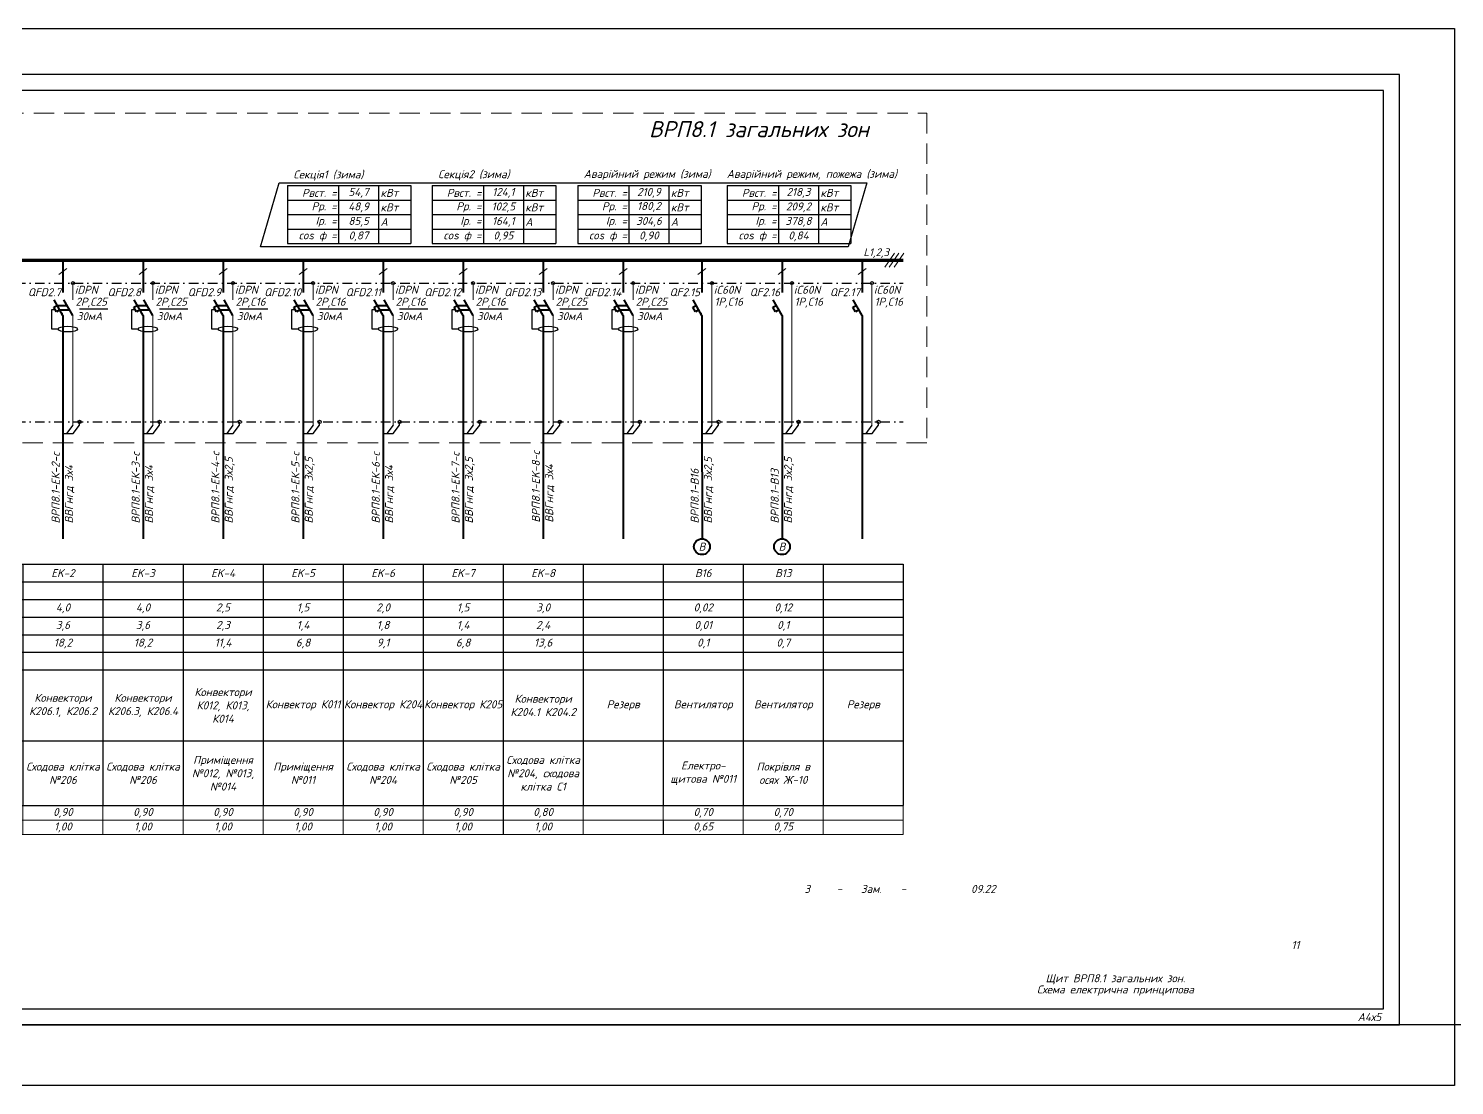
# Model space of a CAD drawing. Header units: millimetres. Extents: x -122434 to 1506205, y -201405 to 386015.
# Drawn here: x 891206 to 935748, y 152711 to 185736 of the extents above; entities that cross this region are included whole.
import ezdxf
from ezdxf.enums import TextEntityAlignment as Align

# ---------------------------------------------------------------- set-up
doc = ezdxf.new("R2010")
doc.units = ezdxf.units.MM
doc.linetypes.add('DASHDOTX2', pattern=[2, 1, -0.5, 0, -0.5])
doc.linetypes.add('DASHED', pattern=[9.525, 6.35, -3.175])
doc.layers.get('Defpoints').update_dxf_attribs({"color": 4})
doc.layers.add('E_Зміни', color=7, linetype='Continuous')
doc.layers.add('Схема', color=7, linetype='Continuous')
doc.layers.add('Рамка внешняя', color=4, linetype='Continuous', lineweight=30, plot=False)
doc.styles.add('GOST 2.304', font='isocpeui.ttf')
doc.styles.add('ICO', font='isocpeui.ttf')
doc.styles.add('ГОСТ 2.304', font='isocpeui.ttf')

# ---------------------------------------------------------------- blocks, each defined once
blk = doc.blocks.new('*T76')
at = {"color": 0, "lineweight": -2, "transparency": 16777216}
for p, q in [((0, 0), (4000, 0)), ((0, 0), (0, -7540)), ((19000, 0), (19000, -3300)), ((24000, 0), (24000, -1650)), ((26500, 0), (26500, -7540)), ((29000, 0), (29000, -7540)), ((31500, 0), (31500, -7540)), ((34000, 0), (34000, -1100)), ((36500, 0), (36500, -1100)), ((39000, 0), (39000, -1100)), ((46500, 0), (46500, -1650)), ((49000, 0), (49000, -7540)), ((51500, 0), (51500, -7540)), ((54000, 0), (54000, -7540)), ((56500, 0), (56500, -1100)), ((59000, 0), (59000, -7540)), ((61500, 0), (61500, -7540)), ((64000, 0), (64000, -7540)), ((66500, 0), (66500, -7540)), ((69000, 0), (69000, -7540)), ((71500, 0), (71500, -7540)), ((81500, 0), (81500, -7540)), ((84000, 0), (84000, -3300)), ((86500, 0), (86500, -7540)), ((0, -550), (74000, -550)), ((4000, -550), (4000, -2200)), ((6500, -550), (6500, -1100)), ((14000, -550), (14000, -1650)), ((21500, -550), (21500, -1650)), ((41500, -550), (41500, -1650)), ((74000, -550), (74000, -7540)), ((76500, -550), (86500, -550)), ((79000, -550), (79000, -2200)), ((0, -1100), (11500, -1100)), ((14000, -1100), (16500, -1100)), ((16500, -1100), (16500, -1650)), ((19000, -1100), (21500, -1100)), ((24000, -1100), (31500, -1100)), ((41500, -1100), (64000, -1100)), ((66500, -1100), (69000, -1100)), ((71500, -1100), (74000, -1100)), ((76500, -1100), (79000, -1100)), ((76500, -1100), (76500, -2200)), ((0, -1650), (31500, -1650)), ((39000, -1650), (86500, -1650)), ((56500, -1650), (56500, -7540)), ((0, -2200), (6500, -2200)), ((6500, -2200), (6500, -3300)), ((16500, -2200), (19000, -2200)), ((24000, -2200), (31500, -2200)), ((44000, -2200), (46500, -2200)), ((46500, -2200), (46500, -3300)), ((51500, -2200), (76500, -2200)), ((79000, -2200), (86500, -2200)), ((0, -2750), (6500, -2750)), ((16500, -2750), (19000, -2750)), ((44000, -2750), (46500, -2750)), ((79000, -2750), (79000, -7540)), ((0, -3300), (11500, -3300)), ((4000, -3300), (4000, -7540)), ((24000, -3300), (31500, -3300)), ((39000, -3300), (74000, -3300)), ((41500, -3300), (41500, -7540)), ((76500, -3300), (86500, -3300)), ((0, -5515), (11500, -5515)), ((6500, -5515), (6500, -7540)), ((9000, -5515), (9000, -7540)), ((11500, -5515), (11500, -7540)), ((14000, -5515), (14000, -7540)), ((16500, -5515), (19000, -5515)), ((16500, -5515), (16500, -7540)), ((19000, -5515), (19000, -7540)), ((21500, -5515), (21500, -7540)), ((24000, -5515), (31500, -5515)), ((24000, -5515), (24000, -7540)), ((39000, -5515), (74000, -5515)), ((44000, -5515), (44000, -7540)), ((46500, -5515), (46500, -7540)), ((76500, -5515), (86500, -5515)), ((84000, -5515), (84000, -7540)), ((0, -7540), (31500, -7540)), ((39000, -7540), (74000, -7540)), ((76500, -7540), (86500, -7540))]:
    blk.add_line(p, q, dxfattribs=at)
at = {"color": 0, "linetype": 'ByBlock', "lineweight": -2, "transparency": 16777216}
for p, q in [((4000, 0), (86500, 0)), ((4000, 0), (4000, -550)), ((6500, 0), (6500, -550)), ((9000, 0), (9000, -5515)), ((11500, 0), (11500, -5515)), ((14000, 0), (14000, -550)), ((16500, 0), (16500, -1100)), ((21500, 0), (21500, -550)), ((41500, 0), (41500, -550)), ((44000, 0), (44000, -5515)), ((74000, 0), (74000, -550)), ((76500, 0), (76500, -1100)), ((79000, 0), (79000, -550)), ((74000, -550), (76500, -550)), ((6500, -1100), (6500, -2200)), ((11500, -1100), (14000, -1100)), ((16500, -1100), (19000, -1100)), ((21500, -1100), (24000, -1100)), ((31500, -1100), (41500, -1100)), ((34000, -1100), (34000, -7540)), ((36500, -1100), (36500, -7540)), ((39000, -1100), (39000, -7540)), ((56500, -1100), (56500, -1650)), ((64000, -1100), (66500, -1100)), ((69000, -1100), (71500, -1100)), ((74000, -1100), (76500, -1100)), ((79000, -1100), (86500, -1100)), ((14000, -1650), (14000, -5515)), ((16500, -1650), (16500, -5515)), ((21500, -1650), (21500, -5515)), ((24000, -1650), (24000, -5515)), ((31500, -1650), (39000, -1650)), ((41500, -1650), (41500, -3300)), ((46500, -1650), (46500, -2200)), ((4000, -2200), (4000, -3300)), ((6500, -2200), (16500, -2200)), ((19000, -2200), (24000, -2200)), ((31500, -2200), (44000, -2200)), ((46500, -2200), (51500, -2200)), ((76500, -2200), (79000, -2200)), ((76500, -2200), (76500, -7540)), ((79000, -2200), (79000, -2750)), ((6500, -2750), (16500, -2750)), ((19000, -2750), (44000, -2750)), ((46500, -2750), (86500, -2750)), ((6500, -3300), (6500, -5515)), ((11500, -3300), (24000, -3300)), ((19000, -3300), (19000, -5515)), ((31500, -3300), (39000, -3300)), ((46500, -3300), (46500, -5515)), ((74000, -3300), (76500, -3300)), ((84000, -3300), (84000, -5515)), ((11500, -5515), (16500, -5515)), ((19000, -5515), (24000, -5515)), ((31500, -5515), (39000, -5515)), ((74000, -5515), (76500, -5515)), ((31500, -7540), (39000, -7540)), ((56500, -7540), (56500, -8447)), ((74000, -7540), (76500, -7540)), ((74000, -7540), (74000, -8447)), ((79000, -7994), (79000, -8447))]:
    blk.add_line(p, q, dxfattribs=at)
at = {"layer": 'Defpoints', "color": 8, "linetype": 'ByBlock', "lineweight": 0, "transparency": 16777216}
for p, q in [((0, -7540), (0, -8447)), ((4000, -7540), (4000, -8447)), ((6500, -7540), (6500, -8447)), ((9000, -7540), (9000, -8447)), ((11500, -7540), (11500, -8447)), ((14000, -7540), (14000, -8447)), ((16500, -7540), (16500, -8447)), ((19000, -7540), (19000, -8447)), ((21500, -7540), (21500, -8447)), ((24000, -7540), (24000, -8447)), ((26500, -7540), (26500, -8447)), ((29000, -7540), (29000, -8447)), ((31500, -7540), (31500, -8447)), ((34000, -7540), (34000, -8447)), ((36500, -7540), (36500, -8447)), ((39000, -7540), (39000, -8447)), ((41500, -7540), (41500, -8447)), ((44000, -7540), (44000, -8447)), ((46500, -7540), (46500, -8447)), ((49000, -7540), (49000, -8447)), ((51500, -7540), (51500, -8447)), ((54000, -7540), (54000, -8447)), ((59000, -7540), (59000, -8447)), ((61500, -7540), (61500, -8447)), ((64000, -7540), (64000, -8447)), ((66500, -7540), (66500, -8447)), ((69000, -7540), (69000, -8447)), ((71500, -7540), (71500, -8447)), ((76500, -7540), (76500, -8447)), ((79000, -7540), (79000, -7994)), ((81500, -7540), (81500, -8447)), ((84000, -7540), (84000, -8447)), ((86500, -7540), (86500, -8447)), ((0, -7994), (86500, -7994)), ((0, -8447), (86500, -8447))]:
    blk.add_line(p, q, dxfattribs=at)
at = {"color": 0, "transparency": 16777216, "char_height": 250, "attachment_point": 5}
for s, insert, width, style in [('Номер по плану', (2000, -275), 3880, 'ГОСТ 2.304'), ('ЩО4', (5250, -275), 2380, 'ГОСТ 2.304'), ('ЩО3', (7750, -275), 2380, 'ГОСТ 2.304'), ('ЩКО2', (10250, -275), 2380, 'ГОСТ 2.304'), ('ЕСК-1', (12750, -275), 2380, 'ГОСТ 2.304'), ('ЕСК-2', (15250, -275), 2380, 'ГОСТ 2.304'), ('ЩЗО2', (17750, -275), 2380, 'ГОСТ 2.304'), ('ЕСК-1о', (20250, -275), 2380, 'ГОСТ 2.304'), ('ЕСК-2о', (22750, -275), 2380, 'ГОСТ 2.304'), ('Б1', (25250, -275), 2380, 'ГОСТ 2.304'), ('Б2', (27750, -275), 2380, 'ГОСТ 2.304'), ('Б3', (30250, -275), 2380, 'ГОСТ 2.304'), ('{\\C256;ВРП8.1-1р}', (32750, -275), 2380, 'ГОСТ 2.304'), ('{\\C256;ВРП8.1-2р}', (35250, -275), 2380, 'ГОСТ 2.304'), ('{\\C256;ВРП8.1-3р}', (37750, -275), 2380, 'ГОСТ 2.304'), ('ЩЗО3', (45250, -275), 2380, 'ГОСТ 2.304'), ('Т179.1', (47750, -275), 2380, 'ГОСТ 2.304'), ('Т179.2', (50250, -275), 2380, 'ГОСТ 2.304'), ('Т009 ', (52750, -275), 2380, 'ГОСТ 2.304'), ('EK-1', (57750, -275), 2380, 'ГОСТ 2.304'), ('EK-2', (60250, -275), 2380, 'ГОСТ 2.304'), ('EK-3', (62750, -275), 2380, 'ГОСТ 2.304'), ('EK-4', (65250, -275), 2380, 'ГОСТ 2.304'), ('EK-5', (67750, -275), 2380, 'ГОСТ 2.304'), ('EK-6', (70250, -275), 2380, 'ГОСТ 2.304'), ('EK-7', (72750, -275), 2380, 'ГОСТ 2.304'), ('EK-8', (75250, -275), 2380, 'ГОСТ 2.304'), ('В16', (80250, -275), 2380, 'ГОСТ 2.304'), ('В13', (82750, -275), 2380, 'ГОСТ 2.304'), ('Тип', (2000, -825), 3880, 'ГОСТ 2.304'), ('Рвст., кВт', (2000, -1375), 3880, 'ГОСТ 2.304'), ('8.2', (5250, -1375), 2380, 'ГОСТ 2.304'), ('7,0', (7750, -1375), 2380, 'ГОСТ 2.304'), ('9,5', (10250, -1375), 2380, 'ГОСТ 2.304'), ('7,5', (12750, -1375), 2380, 'ГОСТ 2.304'), ('7,5', (15250, -1375), 2380, 'ГОСТ 2.304'), ('5,0', (17750, -1375), 2380, 'ГОСТ 2.304'), ('0,5', (20250, -1375), 2380, 'ГОСТ 2.304'), ('0,5', (22750, -1375), 2380, 'ГОСТ 2.304'), ('2,0', (25250, -1375), 2380, 'ГОСТ 2.304'), ('2,0', (27750, -1375), 2380, 'ГОСТ 2.304'), ('2,0', (30250, -1375), 2380, 'ГОСТ 2.304'), ('1,0', (32750, -1375), 2380, 'ГОСТ 2.304'), ('1,0', (35250, -1375), 2380, 'ГОСТ 2.304'), ('1,0', (37750, -1375), 2380, 'ГОСТ 2.304'), ('60', (45250, -1375), 2380, 'GOST 2.304'), ('12', (47750, -1375), 2380, 'ГОСТ 2.304'), ('15,5', (50250, -1375), 2380, 'ГОСТ 2.304'), ('15,5', (52750, -1375), 2380, 'ГОСТ 2.304'), ('2,5', (57750, -1375), 2380, 'ГОСТ 2.304'), ('4,0', (60250, -1375), 2380, 'ГОСТ 2.304'), ('4,0', (62750, -1375), 2380, 'ГОСТ 2.304'), ('2,5', (65250, -1375), 2380, 'ГОСТ 2.304'), ('1,5', (67750, -1375), 2380, 'ГОСТ 2.304'), ('2,0', (70250, -1375), 2380, 'ГОСТ 2.304'), ('1,5', (72750, -1375), 2380, 'ГОСТ 2.304'), ('3,0', (75250, -1375), 2380, 'ГОСТ 2.304'), ('0,02', (80250, -1375), 2380, 'ГОСТ 2.304'), ('0,12', (82750, -1375), 2380, 'ГОСТ 2.304'), ('Рр., кВт', (2000, -1925), 3880, 'ГОСТ 2.304'), ('8,2', (5250, -1925), 2380, 'ГОСТ 2.304'), ('5,6', (7750, -1925), 2380, 'ГОСТ 2.304'), ('9,5', (10250, -1925), 2380, 'ГОСТ 2.304'), ('7,5', (12750, -1925), 2380, 'ГОСТ 2.304'), ('7,5', (15250, -1925), 2380, 'ГОСТ 2.304'), ('5,0', (17750, -1925), 2380, 'ГОСТ 2.304'), ('0,0', (20250, -1925), 2380, 'ГОСТ 2.304'), ('0,0', (22750, -1925), 2380, 'ГОСТ 2.304'), ('1,8', (25250, -1925), 2380, 'ГОСТ 2.304'), ('1,8', (27750, -1925), 2380, 'ГОСТ 2.304'), ('1,8', (30250, -1925), 2380, 'ГОСТ 2.304'), ('0,7', (32750, -1925), 2380, 'ГОСТ 2.304'), ('0,7', (35250, -1925), 2380, 'ГОСТ 2.304'), ('0,7', (37750, -1925), 2380, 'ГОСТ 2.304'), ('60,0', (45250, -1925), 2380, 'ГОСТ 2.304'), ('12,0', (47750, -1925), 2380, 'ГОСТ 2.304'), ('15,5', (50250, -1925), 2380, 'ГОСТ 2.304'), ('15,5', (52750, -1925), 2380, 'ГОСТ 2.304'), ('2,3', (57750, -1925), 2380, 'ГОСТ 2.304'), ('3,6', (60250, -1925), 2380, 'ГОСТ 2.304'), ('3,6', (62750, -1925), 2380, 'ГОСТ 2.304'), ('2,3', (65250, -1925), 2380, 'ГОСТ 2.304'), ('1,4', (67750, -1925), 2380, 'ГОСТ 2.304'), ('1,8', (70250, -1925), 2380, 'ГОСТ 2.304'), ('1,4', (72750, -1925), 2380, 'ГОСТ 2.304'), ('2,4', (75250, -1925), 2380, 'GOST 2.304'), ('0,01', (80250, -1925), 2380, 'ГОСТ 2.304'), ('0,1', (82750, -1925), 2380, 'ГОСТ 2.304'), ('Іном.', (2000, -2475), 3880, 'ГОСТ 2.304'), ('13,6', (5250, -2475), 2380, 'ГОСТ 2.304'), ('11,8', (7750, -2475), 2380, 'ГОСТ 2.304'), ('14,7', (10250, -2475), 2380, 'ГОСТ 2.304'), ('17,0', (12750, -2475), 2380, 'ГОСТ 2.304'), ('17,0', (15250, -2475), 2380, 'ГОСТ 2.304'), ('8,5', (17750, -2475), 2380, 'ГОСТ 2.304'), ('2,5', (20250, -2475), 2380, 'ГОСТ 2.304'), ('2,5', (22750, -2475), 2380, 'ГОСТ 2.304'), ('9,1', (25250, -2475), 2380, 'ГОСТ 2.304'), ('9,1', (27750, -2475), 2380, 'ГОСТ 2.304'), ('9,1', (30250, -2475), 2380, 'ГОСТ 2.304'), ('6,1', (32750, -2475), 2380, 'ГОСТ 2.304'), ('6,1', (35250, -2475), 2380, 'ГОСТ 2.304'), ('6,1', (37750, -2475), 2380, 'ГОСТ 2.304'), ('99,2', (45250, -2475), 2380, 'ГОСТ 2.304'), ('19,0', (47750, -2475), 2380, 'ГОСТ 2.304'), ('24,6', (50250, -2475), 2380, 'ГОСТ 2.304'), ('24,6', (52750, -2475), 2380, 'ГОСТ 2.304'), ('11,4', (57750, -2475), 2380, 'ГОСТ 2.304'), ('18,2', (60250, -2475), 2380, 'ГОСТ 2.304'), ('18,2', (62750, -2475), 2380, 'ГОСТ 2.304'), ('11,4', (65250, -2475), 2380, 'ГОСТ 2.304'), ('6,8', (67750, -2475), 2380, 'ГОСТ 2.304'), ('9,1', (70250, -2475), 2380, 'ГОСТ 2.304'), ('6,8', (72750, -2475), 2380, 'ГОСТ 2.304'), ('13,6', (75250, -2475), 2380, 'ГОСТ 2.304'), ('0,1', (80250, -2475), 2380, 'ГОСТ 2.304'), ('0,7', (82750, -2475), 2380, 'ГОСТ 2.304'), ('Іп', (2000, -3025), 3880, 'ГОСТ 2.304'), ('Щит кабельного обігріву водостічних лотків', (10250, -4408), 2380, 'ГОСТ 2.304'), ('Системи зовнішнього декоративно- го освітлення (перспектива)', (45250, -4408), 2380, 'ГОСТ 2.304'), ('Щит освітлення (стадіон)', (5250, -4408), 2380, 'ГОСТ 2.304'), ('Щит зовнішнього освітлення ', (17750, -4408), 2380, 'ГОСТ 2.304'), ('Ремонтне освітлення ескалатора 1', (20250, -4408), 2380, 'ГОСТ 2.304'), ('Ремонтне освітлення ескалатора 2', (22750, -4408), 2380, 'ГОСТ 2.304'), ('Конвектори К012, К013, К014', (65250, -4408), 2380, 'ГОСТ 2.304'), ('{\\T0.95;\\C7;Найменування обладнання за планом}', (2000, -4408), 3880, 'ГОСТ 2.304'), ('Щит освітлення', (7750, -4408), 2380, 'ГОСТ 2.304'), ('Ескалатор 1', (12750, -4408), 2380, 'ГОСТ 2.304'), ('Ескалатор 2', (15250, -4408), 2380, 'ГОСТ 2.304'), ('Бойлер', (25250, -4408), 2380, 'ГОСТ 2.304'), ('Бойлер', (27750, -4408), 2380, 'ГОСТ 2.304'), ('Бойлер', (30250, -4408), 2380, 'ГОСТ 2.304'), ('{\\T0.85;\\C7;Банкомат}', (32750, -4408), 2380, 'ГОСТ 2.304'), ('{\\T0.85;\\C7;Банкомат}', (35250, -4408), 2380, 'ГОСТ 2.304'), ('{\\T0.85;\\C7;Банкомат}', (37750, -4408), 2380, 'ГОСТ 2.304'), ('Резерв', (40250, -4408), 2380, 'ГОСТ 2.304'), ('Теплова завіса Т179.1', (47750, -4408), 2380, 'ГОСТ 2.304'), ('Теплова завіса Т179.2', (50250, -4408), 2380, 'ГОСТ 2.304'), ('Теплова завіса Т009', (52750, -4408), 2380, 'ГОСТ 2.304'), ('Резерв', (55250, -4408), 2380, 'ГОСТ 2.304'), ('Конвектори К165, К187', (57750, -4408), 2380, 'ГОСТ 2.304'), ('Конвектори К206.1, К206.2', (60250, -4408), 2380, 'ГОСТ 2.304'), ('Конвектори К206.3, К206.4', (62750, -4408), 2380, 'ГОСТ 2.304'), ('Конвектор К011', (67750, -4408), 2380, 'ГОСТ 2.304'), ('Конвектор К204', (70250, -4408), 2380, 'ГОСТ 2.304'), ('Конвектор К205', (72750, -4408), 2380, 'ГОСТ 2.304'), ('{\\C256;Конвектори К204.1 К204.2}', (75250, -4408), 2380, 'ГОСТ 2.304'), ('Резерв', (77750, -4408), 2380, 'ГОСТ 2.304'), ('Вентилятор', (80250, -4408), 2380, 'ГОСТ 2.304'), ('Вентилятор', (82750, -4408), 2380, 'ГОСТ 2.304'), ('Резерв', (85250, -4408), 2380, 'ГОСТ 2.304'), ('Приміщення №302', (5250, -6528), 2380, 'ГОСТ 2.304'), ('Електро- щитова №011', (7750, -6528), 2380, 'ГОСТ 2.304'), ('Електро- щитова №011', (10250, -6528), 2380, 'ГОСТ 2.304'), ('Приміщення №177', (12750, -6528), 2380, 'ГОСТ 2.304'), ('Приміщення №177', (15250, -6528), 2380, 'ГОСТ 2.304'), ('Приміщення №177', (17750, -6528), 2380, 'ГОСТ 2.304'), ('Приміщення №177', (20250, -6528), 2380, 'ГОСТ 2.304'), ('Приміщення №177', (22750, -6528), 2380, 'ГОСТ 2.304'), ('Приміщення №012', (25250, -6528), 2380, 'ГОСТ 2.304'), ('Приміщення №166', (27750, -6528), 2380, 'ГОСТ 2.304'), ('Приміщення №168', (30250, -6528), 2380, 'ГОСТ 2.304'), ('Електро- щитова №011', (45250, -6528), 2380, 'ГОСТ 2.304'), ('Приміщення №179', (47750, -6528), 2380, 'ГОСТ 2.304'), ('Приміщення №179', (50250, -6528), 2380, 'ГОСТ 2.304'), ('Приміщення №009', (52750, -6528), 2380, 'ГОСТ 2.304'), ('Приміщення №165, №187', (57750, -6528), 2380, 'ГОСТ 2.304'), ('Сходова клітка №206', (60250, -6528), 2380, 'ГОСТ 2.304'), ('Сходова клітка №206', (62750, -6528), 2380, 'ГОСТ 2.304'), ('Приміщення №012, №013, №014', (65250, -6528), 2380, 'ГОСТ 2.304'), ('Приміщення №011', (67750, -6528), 2380, 'ГОСТ 2.304'), ('Сходова клітка №204', (70250, -6528), 2380, 'ГОСТ 2.304'), ('Сходова клітка №205', (72750, -6528), 2380, 'ГОСТ 2.304'), ('Сходова клітка №204, сходова клітка С1', (75250, -6528), 2380, 'ГОСТ 2.304'), ('Електро- щитова №011', (80250, -6528), 2380, 'ГОСТ 2.304'), ('Покрівля в осях Ж-10', (82750, -6528), 2380, 'ГОСТ 2.304'), ('{\\T0.95;\\C7;Місце встановлення}', (2000, -6528), 3880, 'ГОСТ 2.304')]:
    blk.add_mtext(s, dxfattribs=dict(at, insert=insert, width=width, style=style))
at = {"color": 7, "true_color": 0xffffff, "transparency": 16777216, "char_height": 250, "attachment_point": 5}
for s, insert, width, style in [('Кп', (2000, -7767), 3880, 'ГОСТ 2.304'), ('1', (5250, -7767), 2380, 'GOST 2.304'), ('0,80', (7750, -7767), 2380, 'ГОСТ 2.304'), ('1,00', (10250, -7767), 2380, 'ГОСТ 2.304'), ('1,00', (12750, -7767), 2380, 'ГОСТ 2.304'), ('1,00', (15250, -7767), 2380, 'ГОСТ 2.304'), ('1,00', (17750, -7767), 2380, 'ГОСТ 2.304'), ('0,00', (20250, -7767), 2380, 'ГОСТ 2.304'), ('0,00', (22750, -7767), 2380, 'ГОСТ 2.304'), ('0,90', (25250, -7767), 2380, 'ГОСТ 2.304'), ('0,90', (27750, -7767), 2380, 'ГОСТ 2.304'), ('0,90', (30250, -7767), 2380, 'ГОСТ 2.304'), ('0,65', (32750, -7767), 2380, 'ГОСТ 2.304'), ('0,65', (35250, -7767), 2380, 'ГОСТ 2.304'), ('0,65', (37750, -7767), 2380, 'ГОСТ 2.304'), ('1', (45250, -7767), 2380, 'GOST 2.304'), ('1,00', (47750, -7767), 2380, 'ГОСТ 2.304'), ('1,00', (50250, -7767), 2380, 'ГОСТ 2.304'), ('1,00', (52750, -7767), 2380, 'ГОСТ 2.304'), ('0,00', (55250, -7767), 2380, 'ГОСТ 2.304'), ('0,90', (57750, -7767), 2380, 'ГОСТ 2.304'), ('0,90', (60250, -7767), 2380, 'ГОСТ 2.304'), ('0,90', (62750, -7767), 2380, 'ГОСТ 2.304'), ('0,90', (65250, -7767), 2380, 'ГОСТ 2.304'), ('0,90', (67750, -7767), 2380, 'ГОСТ 2.304'), ('0,90', (70250, -7767), 2380, 'ГОСТ 2.304'), ('0,90', (72750, -7767), 2380, 'ГОСТ 2.304'), ('0,80', (75250, -7767), 2380, 'ГОСТ 2.304'), ('0,70', (80250, -7767), 2380, 'ГОСТ 2.304'), ('0,70', (82750, -7767), 2380, 'ГОСТ 2.304'), ('cos ф', (2000, -8220), 3880, 'ГОСТ 2.304'), ('0,92', (5250, -8220), 2380, 'GOST 2.304'), ('0,90', (7750, -8220), 2380, 'ГОСТ 2.304'), ('0,98', (10250, -8220), 2380, 'ГОСТ 2.304'), ('0,67', (12750, -8220), 2380, 'ГОСТ 2.304'), ('0,67', (15250, -8220), 2380, 'ГОСТ 2.304'), ('0,90', (17750, -8220), 2380, 'ГОСТ 2.304'), ('0,92', (20250, -8220), 2380, 'ГОСТ 2.304'), ('0,92', (22750, -8220), 2380, 'ГОСТ 2.304'), ('1,00', (25250, -8220), 2380, 'ГОСТ 2.304'), ('1,00', (27750, -8220), 2380, 'ГОСТ 2.304'), ('1,00', (30250, -8220), 2380, 'ГОСТ 2.304'), ('0,75', (32750, -8220), 2380, 'ГОСТ 2.304'), ('0,75', (35250, -8220), 2380, 'ГОСТ 2.304'), ('0,75', (37750, -8220), 2380, 'ГОСТ 2.304'), ('0,92', (45250, -8220), 2380, 'GOST 2.304'), ('0,96', (47750, -8220), 2380, 'ГОСТ 2.304'), ('0,96', (50250, -8220), 2380, 'ГОСТ 2.304'), ('0,96', (52750, -8220), 2380, 'ГОСТ 2.304'), ('0,00', (55250, -8220), 2380, 'ГОСТ 2.304'), ('1,00', (57750, -8220), 2380, 'ГОСТ 2.304'), ('1,00', (60250, -8220), 2380, 'ГОСТ 2.304'), ('1,00', (62750, -8220), 2380, 'ГОСТ 2.304'), ('1,00', (65250, -8220), 2380, 'ГОСТ 2.304'), ('1,00', (67750, -8220), 2380, 'ГОСТ 2.304'), ('1,00', (70250, -8220), 2380, 'ГОСТ 2.304'), ('1,00', (72750, -8220), 2380, 'ГОСТ 2.304'), ('1,00', (75250, -8220), 2380, 'ГОСТ 2.304'), ('0,65', (80250, -8220), 2380, 'ГОСТ 2.304'), ('0,75', (82750, -8220), 2380, 'ГОСТ 2.304')]:
    blk.add_mtext(s, dxfattribs=dict(at, insert=insert, width=width, style=style))
blk = doc.blocks.new('*U159')
at = {"color": 0, "lineweight": 40}
for p, q in [((0, 0), (0, -1005)), ((0, -1720), (-280, -1240)), ((311, -1720), (31, -1240)), ((-284, -1468), (-180, -1408)), ((-204, -1607), (-284, -1468)), ((-100, -1547), (-204, -1607)), ((-181, -1409), (130, -1409)), ((-100, -1547), (210, -1547))]:
    blk.add_line(p, q, dxfattribs=at)
at = {"color": 0, "lineweight": 13}
blk.add_line((-124, -441), (124, -256), dxfattribs=at)
at = {"color": 0, "lineweight": 9}
for p, q in [((311, -711), (311, -1240)), ((311, -2461), (311, -1720)), ((311, -2941), (311, -2461)), ((311, -5151), (311, -2941))]:
    blk.add_line(p, q, dxfattribs=at)
at = {"lineweight": 40}
for p, q in [((0, -1720), (0, -2226)), ((0, -2226), (0, -2941)), ((0, -2941), (0, -4529))]:
    blk.add_line(p, q, dxfattribs=at)
blk.add_line((516, -1512), (1402, -1512))
at = {"color": 0}
blk.add_lwpolyline([(-151, -2149), (-346, -2149), (-346, -1537), (-244, -1537)], dxfattribs=at)
blk.add_circle((311, -711), 46.3, dxfattribs=at)
blk.add_ellipse((153, -2149), major_axis=(-304, 0), ratio=0.29336, dxfattribs=at)
at = {"color": 0, "lineweight": 40}
blk.add_point((-37, -1659), dxfattribs=at)
at = {"style": 'ГОСТ 2.304'}
blk.add_attdef('QF', text='', height=250, dxfattribs=at).set_placement((-61, -997), align=Align.MIDDLE_RIGHT)
at = {"lineweight": 50, "style": 'ГОСТ 2.304'}
for tag, p in [('ТYPE', (369, -1046)), ('CURRENT', (391, -1419)), ('D_CURRENT', (432, -1871))]:
    blk.add_attdef(tag, p, '', height=250, dxfattribs=at)
blk = doc.blocks.new('*U161')
at = {"color": 0, "lineweight": 40}
for p, q in [((0, 0), (0, -1005)), ((0, -1720), (-280, -1240)), ((-284, -1468), (-180, -1408)), ((-204, -1607), (-284, -1468)), ((-100, -1547), (-204, -1607))]:
    blk.add_line(p, q, dxfattribs=at)
at = {"color": 0, "lineweight": 13}
blk.add_line((-124, -441), (124, -256), dxfattribs=at)
at = {"color": 0, "lineweight": 9}
for p, q in [((311, -711), (311, -1240)), ((311, -1240), (311, -1720)), ((311, -2461), (311, -1720)), ((311, -2941), (311, -2461)), ((311, -5151), (311, -2941))]:
    blk.add_line(p, q, dxfattribs=at)
at = {"lineweight": 40}
for p, q in [((0, -1720), (0, -2226)), ((0, -2226), (0, -2941)), ((0, -2941), (0, -4529))]:
    blk.add_line(p, q, dxfattribs=at)
at = {"color": 0}
blk.add_circle((311, -711), 46.3, dxfattribs=at)
at = {"color": 0, "lineweight": 40}
blk.add_point((-37, -1659), dxfattribs=at)
at = {"style": 'ГОСТ 2.304'}
blk.add_attdef('QF', text='', height=250, dxfattribs=at).set_placement((-61, -997), align=Align.MIDDLE_RIGHT)
at = {"lineweight": 50, "style": 'ГОСТ 2.304'}
for tag, p in [('ТYPE', (369, -1046)), ('CURRENT', (391, -1419))]:
    blk.add_attdef(tag, p, '', height=250, dxfattribs=at)
blk = doc.blocks.new('*T175')
at = {"color": 0, "lineweight": -2, "transparency": 16777216}
for p, q in [((0, 0), (1600, 0)), ((0, 0), (0, -1813)), ((1600, 0), (1600, -1813)), ((2850, 0), (3860, 0)), ((2850, 0), (2850, -1813)), ((3860, 0), (3860, -1813)), ((0, -453), (3860, -453)), ((0, -907), (3860, -907)), ((0, -1360), (3860, -1360)), ((0, -1813), (3860, -1813))]:
    blk.add_line(p, q, dxfattribs=at)
at = {"color": 0, "linetype": 'ByBlock', "lineweight": -2, "transparency": 16777216}
blk.add_line((1600, 0), (2850, 0), dxfattribs=at)
at = {"color": 0, "transparency": 16777216, "char_height": 250, "style": 'ГОСТ 2.304'}
for s, insert, width, attachment_point in [('Рвст. =', (1540, -227), 1480, 6), ('54,7', (2225, -227), 1130, 5), ('кВт', (2910, -227), 890, 4), ('Рр. =', (1540, -680), 1480, 6), ('48,9', (2225, -680), 1130, 5), ('кВт', (2910, -680), 890, 4), ('Ір. =', (1540, -1133), 1480, 6), ('85,5', (2225, -1133), 1130, 5), ('А', (2910, -1133), 890, 4), ('сos ф =', (1540, -1587), 1480, 6), ('0,87', (2225, -1587), 1130, 5)]:
    blk.add_mtext(s, dxfattribs=dict(at, insert=insert, width=width, attachment_point=attachment_point))
blk = doc.blocks.new('*T176')
at = {"color": 0, "lineweight": -2, "transparency": 16777216}
for p, q in [((0, 0), (1600, 0)), ((0, 0), (0, -1813)), ((1600, 0), (1600, -1813)), ((2850, 0), (3860, 0)), ((2850, 0), (2850, -1813)), ((3860, 0), (3860, -1813)), ((0, -453), (3860, -453)), ((0, -907), (3860, -907)), ((0, -1360), (3860, -1360)), ((0, -1813), (3860, -1813))]:
    blk.add_line(p, q, dxfattribs=at)
at = {"color": 0, "linetype": 'ByBlock', "lineweight": -2, "transparency": 16777216}
blk.add_line((1600, 0), (2850, 0), dxfattribs=at)
at = {"color": 0, "transparency": 16777216, "char_height": 250, "style": 'ГОСТ 2.304'}
for s, insert, width, attachment_point in [('Рвст. =', (1540, -227), 1480, 6), ('124,1', (2225, -227), 1130, 5), ('кВт', (2910, -227), 890, 4), ('Рр. =', (1540, -680), 1480, 6), ('102,5', (2225, -680), 1130, 5), ('кВт', (2910, -680), 890, 4), ('Ір. =', (1540, -1133), 1480, 6), ('164,1', (2225, -1133), 1130, 5), ('А', (2910, -1133), 890, 4), ('сos ф =', (1540, -1587), 1480, 6), ('0,95', (2225, -1587), 1130, 5)]:
    blk.add_mtext(s, dxfattribs=dict(at, insert=insert, width=width, attachment_point=attachment_point))
blk = doc.blocks.new('*T177')
at = {"color": 0, "lineweight": -2, "transparency": 16777216}
for p, q in [((0, 0), (1600, 0)), ((0, 0), (0, -1813)), ((1600, 0), (1600, -1813)), ((2850, 0), (3860, 0)), ((2850, 0), (2850, -1813)), ((3860, 0), (3860, -1813)), ((0, -453), (3860, -453)), ((0, -907), (3860, -907)), ((0, -1360), (3860, -1360)), ((0, -1813), (3860, -1813))]:
    blk.add_line(p, q, dxfattribs=at)
at = {"color": 0, "linetype": 'ByBlock', "lineweight": -2, "transparency": 16777216}
blk.add_line((1600, 0), (2850, 0), dxfattribs=at)
at = {"color": 0, "transparency": 16777216, "char_height": 250, "style": 'ГОСТ 2.304'}
for s, insert, width, attachment_point in [('Рвст. =', (1540, -227), 1480, 6), ('210,9', (2225, -227), 1130, 5), ('кВт', (2910, -227), 890, 4), ('Рр. =', (1540, -680), 1480, 6), ('180,2', (2225, -513), 1130, 2), ('кВт', (2910, -680), 890, 4), ('Ір. =', (1540, -1133), 1480, 6), ('304,6', (2225, -1133), 1130, 5), ('А', (2910, -1133), 890, 4), ('сos ф =', (1540, -1587), 1480, 6), ('0,90', (2225, -1587), 1130, 5)]:
    blk.add_mtext(s, dxfattribs=dict(at, insert=insert, width=width, attachment_point=attachment_point))
blk = doc.blocks.new('*T178')
at = {"color": 0, "lineweight": -2, "transparency": 16777216}
for p, q in [((0, 0), (1600, 0)), ((0, 0), (0, -1813)), ((1600, 0), (1600, -1813)), ((2850, 0), (3860, 0)), ((2850, 0), (2850, -1813)), ((3860, 0), (3860, -1813)), ((0, -453), (3860, -453)), ((0, -907), (3860, -907)), ((0, -1360), (3860, -1360)), ((0, -1813), (3860, -1813))]:
    blk.add_line(p, q, dxfattribs=at)
at = {"color": 0, "linetype": 'ByBlock', "lineweight": -2, "transparency": 16777216}
blk.add_line((1600, 0), (2850, 0), dxfattribs=at)
at = {"color": 0, "transparency": 16777216, "char_height": 250, "style": 'ГОСТ 2.304'}
for s, insert, width, attachment_point in [('Рвст. =', (1540, -227), 1480, 6), ('218,3', (2225, -227), 1130, 5), ('кВт', (2910, -227), 890, 4), ('Рр. =', (1540, -680), 1480, 6), ('209,2', (2225, -680), 1130, 5), ('кВт', (2910, -680), 890, 4), ('Ір. =', (1540, -1133), 1480, 6), ('378,8', (2225, -1133), 1130, 5), ('А', (2910, -1133), 890, 4), ('сos ф =', (1540, -1587), 1480, 6), ('0,84', (2225, -1587), 1130, 5)]:
    blk.add_mtext(s, dxfattribs=dict(at, insert=insert, width=width, attachment_point=attachment_point))
blk = doc.blocks.new('A4x5')
at = {"lineweight": 30, "ltscale": 100}
blk.add_lwpolyline([(-103000, 500), (-500, 500), (-500, 29200), (-103000, 29200)], close=True, dxfattribs=at)
at = {"layer": 'Рамка внешняя', "ltscale": 100}
blk.add_lwpolyline([(-105000, 0), (0, 0), (0, 29700), (-105000, 29700)], close=True, dxfattribs=at)
at = {"layer": 'Схема', "linetype": 'Continuous', "style": 'ГОСТ 2.304'}
blk.add_text('А4х5', height=250, dxfattribs=at).set_placement((-1307, 124))

msp = doc.modelspace()

# ---------------------------------------------------------------- linework, layer by layer
at = {"lineweight": 15, "ltscale": 300}
for p, q in [((918257, 178720), (917951, 178284)), ((918391, 178720), (918085, 178284)), ((918547, 178720), (918242, 178284))]:
    msp.add_line(p, q, dxfattribs=at)
at = {"color": 0, "linetype": 'DASHDOTX2', "ltscale": 300}
msp.add_line((836801, 177783), (918532, 177783), dxfattribs=at)
at = {"lineweight": 40, "ltscale": 300}
for p, q in [((892282, 173965), (892282, 169795)), ((894782, 173965), (894782, 169795)), ((897282, 173965), (897282, 169795)), ((899782, 173965), (899782, 169795)), ((902282, 173965), (902282, 169795)), ((904782, 173965), (904782, 169795)), ((907282, 173965), (907282, 169795)), ((909782, 173965), (909782, 169795))]:
    msp.add_line(p, q, dxfattribs=at)
at = {"lineweight": 40}
for p, q in [((912242, 173965), (912248, 169795)), ((914742, 173965), (914745, 169795)), ((917242, 173965), (917242, 169795))]:
    msp.add_line(p, q, dxfattribs=at)
at = {"linetype": 'DASHDOTX2', "ltscale": 300}
msp.add_line((836801, 173444), (918532, 173444), dxfattribs=at)
at = {"color": 0, "ltscale": 300}
for p, q in [((892593, 173343), (892396, 173084)), ((892597, 173084), (892799, 173344)), ((892799, 173344), (892799, 173444)), ((895093, 173343), (894896, 173084)), ((895097, 173084), (895299, 173344)), ((895299, 173344), (895299, 173444)), ((897593, 173343), (897396, 173084)), ((897597, 173084), (897799, 173344)), ((897799, 173344), (897799, 173444)), ((900093, 173343), (899896, 173084)), ((900097, 173084), (900299, 173344)), ((900299, 173344), (900299, 173444)), ((902593, 173343), (902396, 173084)), ((902597, 173084), (902799, 173344)), ((902799, 173344), (902799, 173444)), ((905093, 173343), (904896, 173084)), ((905097, 173084), (905299, 173344)), ((905299, 173344), (905299, 173444)), ((907593, 173343), (907396, 173084)), ((907597, 173084), (907799, 173344)), ((907799, 173344), (907799, 173444)), ((910093, 173343), (909896, 173084)), ((910097, 173084), (910299, 173344)), ((910299, 173344), (910299, 173444)), ((912553, 173343), (912356, 173084)), ((915053, 173343), (914856, 173084)), ((917553, 173343), (917356, 173084)), ((892273, 173084), (892597, 173084)), ((894773, 173084), (895097, 173084)), ((897273, 173084), (897597, 173084)), ((899773, 173084), (900097, 173084)), ((902273, 173084), (902597, 173084)), ((904773, 173084), (905097, 173084)), ((907273, 173084), (907597, 173084)), ((909773, 173084), (910097, 173084))]:
    msp.add_line(p, q, dxfattribs=at)
at = {"color": 0}
for p, q in [((912557, 173084), (912759, 173344)), ((912759, 173344), (912759, 173444)), ((915057, 173084), (915259, 173344)), ((915259, 173344), (915259, 173444)), ((917557, 173084), (917759, 173344)), ((917759, 173344), (917759, 173444)), ((912233, 173084), (912557, 173084)), ((914733, 173084), (915057, 173084)), ((917233, 173084), (917557, 173084))]:
    msp.add_line(p, q, dxfattribs=at)
msp.add_xline((1302, 154602), (-1, 0))
at = {"color": 3}
msp.add_lwpolyline([(827598, 185736), (935748, 185736), (935748, 152711), (827598, 152711)], close=True, dxfattribs=at)
at = {"linetype": 'DASHED', "lineweight": 18, "ltscale": 100}
msp.add_lwpolyline([(836122, 183093), (919271, 183093), (919271, 172795), (836122, 172795)], close=True, dxfattribs=at)
at = {"color": 0, "lineweight": 40, "ltscale": 100, "const_width": 100}
msp.add_lwpolyline([(876032, 178494), (918532, 178494)], dxfattribs=at)
at = {"color": 0}
for centre in [(892799, 173444), (895299, 173444), (897799, 173444), (900299, 173444), (902799, 173444), (905299, 173444), (907799, 173444), (910299, 173444), (912759, 173444), (915259, 173444), (917759, 173444)]:
    msp.add_circle(centre, 51.8, dxfattribs=at)
at = {"color": 0, "lineweight": 40}
for centre in [(912242, 169546), (914742, 169546)]:
    msp.add_circle(centre, 249, dxfattribs=at)
at = {"layer": 'E_Зміни', "color": 1}
msp.add_lwpolyline([(899036, 180910), (917391, 180910), (916811, 178910), (898456, 178910)], close=True, dxfattribs=at)

# ---------------------------------------------------------------- block references
at = {"color": 30, "lineweight": 50, "true_color": 0xf26722}
msp.add_blockref('A4x5', (934032, 154602), dxfattribs=at)
for name, p in [('*T175', (899291, 180828)), ('*T176', (903813, 180828)), ('*T177', (908360, 180828)), ('*T178', (913032, 180828)), ('*T76', (832032, 168995))]:
    msp.add_blockref(name, p)
at = {"lineweight": 50}
for name, p, values in [('*U159', (892282, 178494), {'QF': 'QFD2.7', 'ТYPE': 'iDPN', 'CURRENT': '2P,С25', 'D_CURRENT': '30мА'}), ('*U159', (894782, 178494), {'QF': 'QFD2.8', 'ТYPE': 'iDPN', 'CURRENT': '2P,С25', 'D_CURRENT': '30мА'}), ('*U159', (897282, 178494), {'QF': 'QFD2.9', 'ТYPE': 'iDPN', 'CURRENT': '2P,С16', 'D_CURRENT': '30мА'}), ('*U159', (899782, 178494), {'QF': 'QFD2.10', 'ТYPE': 'iDPN', 'CURRENT': '2P,С16', 'D_CURRENT': '30мА'}), ('*U159', (902282, 178494), {'QF': 'QFD2.11', 'ТYPE': 'iDPN', 'CURRENT': '2P,С16', 'D_CURRENT': '30мА'}), ('*U159', (904782, 178494), {'QF': 'QFD2.12', 'ТYPE': 'iDPN', 'CURRENT': '2P,С16', 'D_CURRENT': '30мА'}), ('*U159', (907282, 178494), {'QF': 'QFD2.13', 'ТYPE': 'iDPN', 'CURRENT': '2P,С25', 'D_CURRENT': '30мА'}), ('*U159', (909782, 178494), {'QF': 'QFD2.14', 'ТYPE': 'iDPN', 'CURRENT': '2P,С25', 'D_CURRENT': '30мА'}), ('*U161', (912242, 178494), {'QF': 'QF2.15', 'ТYPE': 'iC60N', 'CURRENT': '1P,С16'}), ('*U161', (914742, 178494), {'QF': 'QF2.16', 'ТYPE': 'iC60N', 'CURRENT': '1P,С16'}), ('*U161', (917242, 178494), {'QF': 'QF2.17', 'ТYPE': 'iC60N', 'CURRENT': '1P,С16'})]:
    msp.add_blockref(name, p, dxfattribs=at).add_auto_attribs(values)

# ---------------------------------------------------------------- texts
at = {"color": 0, "lineweight": 40, "style": 'GOST 2.304'}
msp.add_text('ВРП8.1 загальних зон', height=500, dxfattribs=at).set_placement((910589, 182341))
at = {"color": 0, "lineweight": 9, "style": 'ICO'}
msp.add_text('L1,2,3', height=243.1, dxfattribs=at).set_placement((917287, 178625))
at = {"lineweight": 18, "style": 'GOST 2.304'}
for p in [(912243, 169546), (914743, 169546)]:
    msp.add_text('В', height=250, dxfattribs=at).set_placement(p, align=Align.MIDDLE_CENTER)
at = {"ltscale": 100, "char_height": 250, "attachment_point": 1, "style": 'ГОСТ 2.304'}
for s, width, insert in [('Секція1 (зима)', 4941.25, (899481, 181301)), ('Секція2 (зима)', 4941.25, (904002, 181309)), ('Аварійний режим (зима)', 4941.25, (908549, 181319)), ('Аварійний режим, пожежа (зима)', 5434.79, (913017, 181319))]:
    msp.add_mtext_dynamic_manual_height_columns(s, width=width, gutter_width=1250, heights=[0], dxfattribs=dict(at, insert=insert))
at = {"color": 7, "linetype": 'Continuous', "char_height": 250, "width": 4000, "attachment_point": 4, "rotation": 90, "style": 'ГОСТ 2.304'}
for s, insert in [('{\\C256;ВРП8.1-ЕК-2-c\\P\\pt3000;ВВГнгд 3х4}', (892282, 170270)), ('{\\C256;ВРП8.1-ЕК-3-c\\P\\pt3000;ВВГнгд 3х4}', (894782, 170270)), ('{\\C256;ВРП8.1-ЕК-4-c\\P\\pt3000;ВВГнгд 3х2,5}', (897282, 170270)), ('{\\C256;ВРП8.1-ЕК-5-c\\P\\pt3000;ВВГнгд 3х2,5}', (899782, 170270)), ('{\\C256;ВРП8.1-ЕК-6-c\\P\\pxt12;ВВГнгд 3х4}', (902282, 170270)), ('{\\C256;ВРП8.1-ЕК-7-c\\P\\pt3000;ВВГнгд 3х2,5}', (904782, 170270)), ('{\\C256;ВРП8.1-EK-8-с\\PВВГнгд 3х4}', (907282, 170297, 0)), ('{\\C256;ВРП8.1-В16\\PВВГнгд 3х2,5}', (912253, 170270)), ('{\\C256;ВРП8.1-В13\\PВВГнгд 3х2,5}', (914753, 170270))]:
    msp.add_mtext(s, dxfattribs=dict(at, insert=insert))
at = {"linetype": 'Continuous', "lineweight": 25, "char_height": 250, "attachment_point": 5, "line_spacing_factor": 0.84, "style": 'GOST 2.304'}
for s, insert, width in [('{\\C7;11}', (930782, 157102), 1500), ('\\pi250;Щит ВРП8.1 загальних зон. \\PСхема електрична принципова', (925032, 155852), 7000)]:
    msp.add_mtext(s, dxfattribs=dict(at, insert=insert, width=width))
at = {"layer": 'E_Зміни', "linetype": 'Continuous', "lineweight": 25, "char_height": 250, "width": 1000, "attachment_point": 5, "line_spacing_factor": 0.84, "style": 'GOST 2.304'}
for s, insert in [('{\\C7;3}', (915532, 158852)), ('{\\C7;-}', (916532, 158852)), ('{\\C7;Зам.}', (917532, 158852)), ('{\\C7;-}', (918532, 158852)), ('{\\C7;09.22}', (921032, 158852))]:
    msp.add_mtext(s, dxfattribs=dict(at, insert=insert))

doc.saveas('drawing.dxf')
